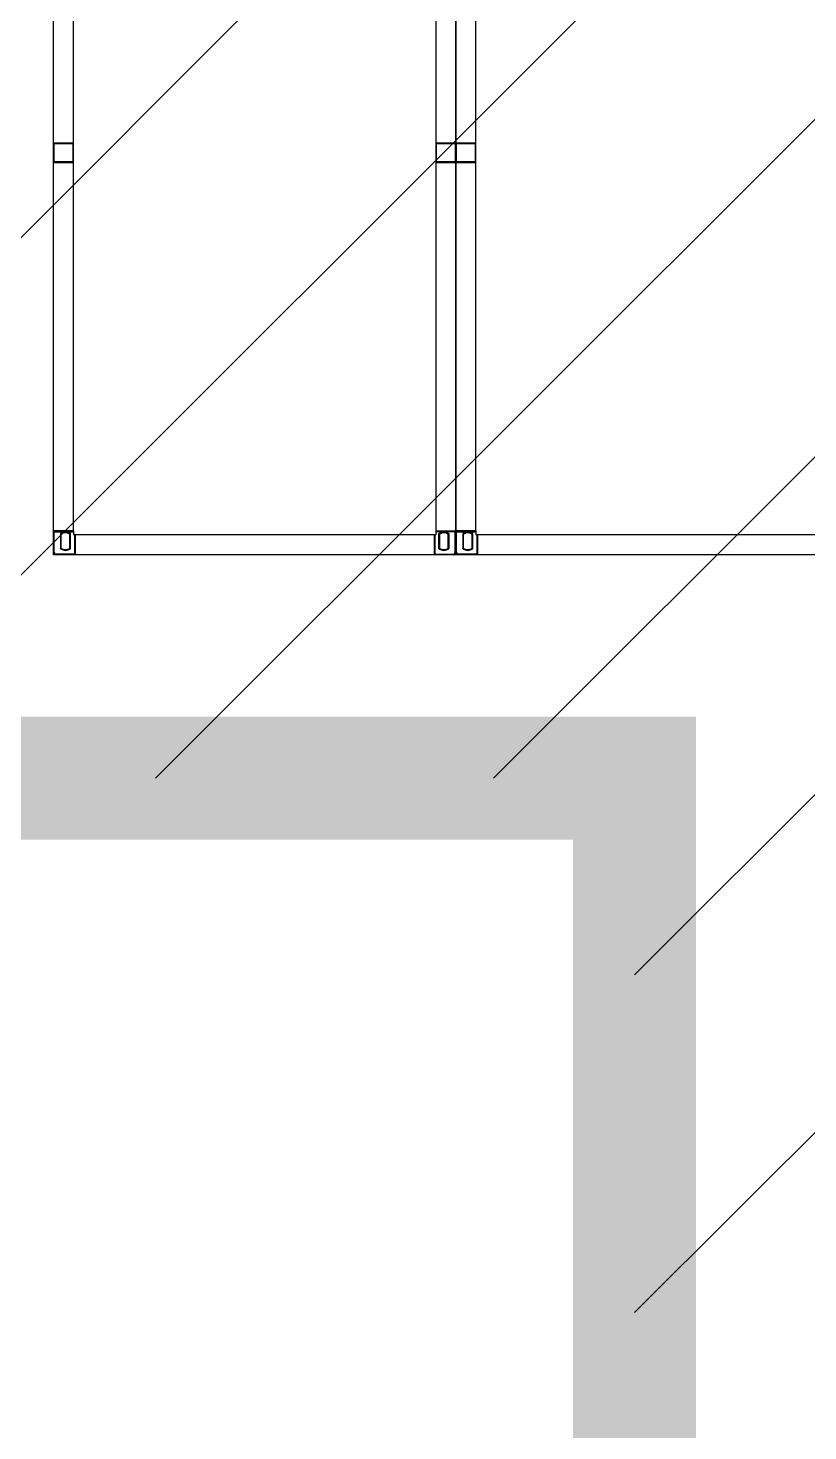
# Model space of a CAD drawing. Header units: millimetres. Extents: x 4133871 to 4440428, y -545651 to -495191.
# Drawn here: x 4434892 to 4435241, y -501835 to -501207 of the extents above; entities that cross this region are included whole.
import ezdxf

# ---------------------------------------------------------------- set-up
doc = ezdxf.new("R2010")
doc.units = ezdxf.units.MM
doc.header["$LTSCALE"] = 60
doc.layers.add('3', color=3, linetype='Continuous')

# ---------------------------------------------------------------- blocks, each defined once
blk = doc.blocks.new('KEY PLAN_NEW')
at = {"color": 253}
for p, q in [((-1340.86, -1728.38), (-1340.86, -1615.5)), ((-1286.86, -1615.5), (-1286.86, -1728.38)), ((-1280.86, -1728.38), (-1280.86, -1615.5)), ((-1343.86, -1670.44), (-1340.86, -1670.44)), ((-1343.86, -1670.44), (-1343.86, -1673.44)), ((-1343.74, -1673.32), (-1343.74, -1670.56)), ((-1343.74, -1673.32), (-1343.74, -1670.56)), ((-1343.74, -1670.56), (-1340.98, -1670.56)), ((-1340.98, -1670.56), (-1340.98, -1673.32)), ((-1340.86, -1673.44), (-1340.86, -1670.44)), ((-1286.86, -1670.44), (-1283.86, -1670.44)), ((-1286.86, -1670.44), (-1286.86, -1673.44)), ((-1286.74, -1673.32), (-1286.74, -1670.56)), ((-1286.74, -1673.32), (-1286.74, -1670.56)), ((-1286.74, -1670.56), (-1283.98, -1670.56)), ((-1283.98, -1670.56), (-1283.98, -1673.32)), ((-1283.86, -1670.44), (-1283.86, -1673.44)), ((-1283.86, -1670.44), (-1280.86, -1670.44)), ((-1283.74, -1673.32), (-1283.74, -1670.56)), ((-1283.74, -1670.56), (-1280.98, -1670.56)), ((-1280.98, -1670.56), (-1280.98, -1673.32)), ((-1280.98, -1670.56), (-1280.98, -1673.32)), ((-1280.86, -1673.44), (-1280.86, -1670.44)), ((-1340.86, -1673.44), (-1343.86, -1673.44)), ((-1340.98, -1673.32), (-1343.74, -1673.32)), ((-1283.86, -1673.44), (-1286.86, -1673.44)), ((-1283.98, -1673.32), (-1286.74, -1673.32)), ((-1280.86, -1673.44), (-1283.86, -1673.44)), ((-1280.98, -1673.32), (-1283.74, -1673.32)), ((-1340.86, -1728.38), (-1340.86, -1728.94)), ((-1340.62, -1728.94), (-1340.86, -1728.94)), ((-1287.1, -1728.94), (-1340.62, -1728.94)), ((-1287.1, -1728.94), (-1286.86, -1728.94)), ((-1286.86, -1728.38), (-1286.86, -1728.94)), ((-1280.86, -1728.38), (-1280.86, -1728.94)), ((-1280.62, -1728.94), (-1280.86, -1728.94)), ((-1227.1, -1728.94), (-1280.62, -1728.94))]:
    blk.add_line(p, q, dxfattribs=at)
at = {"color": 253, "linetype": 'Continuous'}
for p, q in [((-1340.86, -1728.38), (-1343.86, -1728.38)), ((-1343.74, -1728.5), (-1343.86, -1728.5)), ((-1343.74, -1728.38), (-1343.74, -1728.5)), ((-1343.74, -1728.5), (-1340.86, -1728.5)), ((-1343.74, -1731.53), (-1343.74, -1728.5)), ((-1342.84, -1728.78), (-1342.84, -1731.04)), ((-1342.72, -1730.98), (-1342.72, -1728.85)), ((-1341.45, -1728.85), (-1341.45, -1730.98)), ((-1341.33, -1731.04), (-1341.33, -1728.78)), ((-1340.74, -1728.94), (-1340.74, -1731.82)), ((-1340.62, -1728.94), (-1340.62, -1731.94)), ((-1287.1, -1728.94), (-1287.1, -1731.94)), ((-1286.98, -1728.94), (-1286.98, -1731.82)), ((-1286.86, -1728.38), (-1283.86, -1728.38)), ((-1283.98, -1728.5), (-1286.86, -1728.5)), ((-1286.4, -1731.04), (-1286.4, -1728.78)), ((-1286.28, -1728.85), (-1286.28, -1730.98)), ((-1285.01, -1730.98), (-1285.01, -1728.85)), ((-1284.89, -1728.78), (-1284.89, -1731.04)), ((-1283.98, -1728.38), (-1283.98, -1728.5)), ((-1283.98, -1728.5), (-1283.86, -1728.5)), ((-1283.98, -1731.53), (-1283.98, -1728.5)), ((-1280.86, -1728.38), (-1283.86, -1728.38)), ((-1283.74, -1728.5), (-1283.86, -1728.5)), ((-1283.74, -1728.38), (-1283.74, -1728.5)), ((-1283.74, -1728.5), (-1280.86, -1728.5)), ((-1283.74, -1731.53), (-1283.74, -1728.5)), ((-1282.84, -1728.78), (-1282.84, -1731.04)), ((-1282.72, -1730.98), (-1282.72, -1728.85)), ((-1281.45, -1728.85), (-1281.45, -1730.98)), ((-1281.33, -1731.04), (-1281.33, -1728.78)), ((-1280.74, -1728.94), (-1280.74, -1731.82)), ((-1280.62, -1728.94), (-1280.62, -1731.94)), ((-1343.74, -1731.53), (-1343.86, -1731.53)), ((-1343.74, -1731.82), (-1343.74, -1731.82)), ((-1343.74, -1731.82), (-1343.74, -1731.82)), ((-1343.45, -1731.82), (-1343.45, -1731.94)), ((-1340.74, -1731.82), (-1343.45, -1731.82)), ((-1340.74, -1731.94), (-1340.74, -1731.82)), ((-1340.62, -1731.82), (-1340.74, -1731.82)), ((-1287.1, -1731.82), (-1286.98, -1731.82)), ((-1286.98, -1731.94), (-1286.98, -1731.82)), ((-1286.98, -1731.82), (-1284.27, -1731.82)), ((-1284.27, -1731.82), (-1284.27, -1731.94)), ((-1283.98, -1731.53), (-1283.86, -1731.53)), ((-1283.98, -1731.82), (-1283.98, -1731.82)), ((-1283.98, -1731.82), (-1283.98, -1731.82)), ((-1283.74, -1731.53), (-1283.86, -1731.53)), ((-1283.74, -1731.82), (-1283.74, -1731.82)), ((-1283.74, -1731.82), (-1283.74, -1731.82)), ((-1283.45, -1731.82), (-1283.45, -1731.94)), ((-1280.74, -1731.82), (-1283.45, -1731.82)), ((-1280.74, -1731.94), (-1280.74, -1731.82)), ((-1280.62, -1731.82), (-1280.74, -1731.82))]:
    blk.add_line(p, q, dxfattribs=at)
at = {"color": 253}
for points in [[(-1283.86, -1731.94), (-1343.86, -1731.94), (-1343.86, -1611.94), (-1283.86, -1611.94)], [(-1283.86, -1611.94), (-1223.86, -1611.94), (-1223.86, -1731.94), (-1283.86, -1731.94)]]:
    blk.add_lwpolyline(points, close=True, dxfattribs=at)
at = {"color": 253, "linetype": 'Continuous'}
for centre, radius, start, end in [((-1343.74, -1728.5), 0.12, 90, 180), ((-1342.08, -1729.91), 1.36, 56.2792, 123.7208), ((-1342.08, -1729.91), 1.24, 59.1964, 120.8036), ((-1285.64, -1729.91), 1.36, 56.2792, 123.7208), ((-1285.64, -1729.91), 1.24, 59.1964, 120.8036), ((-1283.98, -1728.5), 0.12, 0, 90), ((-1283.74, -1728.5), 0.12, 90, 180), ((-1282.08, -1729.91), 1.36, 56.2792, 123.7208), ((-1282.08, -1729.91), 1.24, 59.1964, 120.8036), ((-1342.08, -1729.91), 1.36, 236.2792, 303.7208), ((-1342.08, -1729.91), 1.24, 239.1964, 300.8036), ((-1285.64, -1729.91), 1.36, 236.2792, 303.7208), ((-1285.64, -1729.91), 1.24, 239.1964, 300.8036), ((-1282.08, -1729.91), 1.36, 236.2792, 303.7208), ((-1282.08, -1729.91), 1.24, 239.1964, 300.8036), ((-1343.45, -1731.53), 0.41, 180, 270), ((-1343.45, -1731.53), 0.29, 180, 270), ((-1340.74, -1731.82), 0.12, 270, 0), ((-1286.98, -1731.82), 0.12, 180, 270), ((-1284.27, -1731.53), 0.41, 270, 0), ((-1284.27, -1731.53), 0.29, 270, 0), ((-1283.45, -1731.53), 0.41, 180, 270), ((-1283.45, -1731.53), 0.29, 180, 270), ((-1280.74, -1731.82), 0.12, 270, 0)]:
    blk.add_arc(centre, radius, start, end, dxfattribs=at)
for points, knots in [([(-1342.84, -1728.78), (-1342.84, -1728.78, 46), (-1342.84, -1728.78, 46), (-1342.83, -1728.78, 46), (-1342.83, -1728.78, 46), (-1342.83, -1728.78, 46), (-1342.83, -1728.79, 46), (-1342.83, -1728.79, 46), (-1342.82, -1728.79, 46), (-1342.82, -1728.79, 46), (-1342.81, -1728.8, 46), (-1342.81, -1728.8, 46), (-1342.8, -1728.8, 46), (-1342.8, -1728.8, 46), (-1342.8, -1728.8, 46), (-1342.8, -1728.8, 46), (-1342.79, -1728.81, 46), (-1342.79, -1728.81, 46), (-1342.79, -1728.81, 46), (-1342.79, -1728.81, 46), (-1342.78, -1728.81, 46), (-1342.78, -1728.82, 46), (-1342.77, -1728.82, 46), (-1342.77, -1728.82, 46), (-1342.76, -1728.82, 46), (-1342.76, -1728.82, 46), (-1342.76, -1728.82, 46), (-1342.76, -1728.82, 46), (-1342.76, -1728.83, 46), (-1342.76, -1728.83, 46), (-1342.75, -1728.83, 46), (-1342.75, -1728.83, 46), (-1342.74, -1728.83, 46), (-1342.74, -1728.83, 46), (-1342.74, -1728.84, 46), (-1342.74, -1728.84, 46), (-1342.74, -1728.84, 46), (-1342.74, -1728.84, 46), (-1342.73, -1728.84, 46), (-1342.73, -1728.84, 46), (-1342.73, -1728.84, 46), (-1342.73, -1728.84, 46), (-1342.73, -1728.84, 46), (-1342.72, -1728.84, 46), (-1342.72, -1728.85, 46), (-1342.72, -1728.85, 46), (-1342.72, -1728.85, 46), (-1342.72, -1728.85, 46), (-1342.72, -1728.85, 46), (-1342.72, -1728.85, 46), (-1342.72, -1728.85, 46), (-1342.72, -1728.85, 46), (-1342.72, -1728.85, 46), (-1342.72, -1728.85, 46)], [0, 0, 0, 0, 0.00782, 0.00782, 0.015639, 0.031279, 0.031279, 0.062557, 0.062557, 0.125114, 0.125114, 0.187671, 0.187671, 0.21895, 0.21895, 0.234589, 0.234589, 0.250228, 0.250228, 0.312785, 0.312785, 0.375342, 0.375342, 0.437899, 0.437899, 0.453538, 0.453538, 0.469178, 0.469178, 0.500456, 0.500456, 0.563013, 0.563013, 0.62557, 0.62557, 0.641209, 0.641209, 0.656849, 0.656849, 0.688127, 0.688127, 0.750684, 0.750684, 0.813241, 0.813241, 0.828881, 0.828881, 0.84452, 0.84452, 0.875798, 0.875798, 0.938355, 1, 1, 1, 1]), ([(-1341.45, -1728.85), (-1341.45, -1728.85, 46), (-1341.45, -1728.85, 46), (-1341.45, -1728.85, 46), (-1341.44, -1728.85, 46), (-1341.44, -1728.85, 46), (-1341.44, -1728.85, 46), (-1341.44, -1728.85, 46), (-1341.44, -1728.85, 46), (-1341.44, -1728.85, 46), (-1341.44, -1728.84, 46), (-1341.44, -1728.84, 46), (-1341.43, -1728.84, 46), (-1341.43, -1728.84, 46), (-1341.43, -1728.84, 46), (-1341.43, -1728.84, 46), (-1341.43, -1728.84, 46), (-1341.43, -1728.84, 46), (-1341.43, -1728.84, 46), (-1341.43, -1728.84, 46), (-1341.42, -1728.83, 46), (-1341.42, -1728.83, 46), (-1341.41, -1728.83, 46), (-1341.41, -1728.83, 46), (-1341.41, -1728.83, 46), (-1341.41, -1728.83, 46), (-1341.4, -1728.82, 46), (-1341.4, -1728.82, 46), (-1341.4, -1728.82, 46), (-1341.4, -1728.82, 46), (-1341.4, -1728.82, 46), (-1341.39, -1728.82, 46), (-1341.39, -1728.82, 46), (-1341.38, -1728.81, 46), (-1341.38, -1728.81, 46), (-1341.37, -1728.81, 46), (-1341.37, -1728.81, 46), (-1341.37, -1728.81, 46), (-1341.37, -1728.8, 46), (-1341.37, -1728.8, 46), (-1341.36, -1728.8, 46), (-1341.36, -1728.8, 46), (-1341.36, -1728.8, 46), (-1341.35, -1728.8, 46), (-1341.35, -1728.79, 46), (-1341.34, -1728.79, 46), (-1341.34, -1728.79, 46), (-1341.33, -1728.79, 46), (-1341.33, -1728.78, 46), (-1341.33, -1728.78, 46), (-1341.33, -1728.78, 46), (-1341.33, -1728.78, 46), (-1341.33, -1728.78, 46), (-1341.33, -1728.78, 46)], [0, 0, 0, 0, 0.06206, 0.12459, 0.12459, 0.155854, 0.155854, 0.171487, 0.171487, 0.187119, 0.187119, 0.249648, 0.249648, 0.312178, 0.312178, 0.343442, 0.343442, 0.359075, 0.359075, 0.374707, 0.374707, 0.437236, 0.437236, 0.499766, 0.499766, 0.53103, 0.53103, 0.546663, 0.546663, 0.562295, 0.562295, 0.624824, 0.624824, 0.687353, 0.687353, 0.749883, 0.749883, 0.765515, 0.765515, 0.781147, 0.781147, 0.812412, 0.812412, 0.874941, 0.874941, 0.937471, 0.937471, 0.968735, 0.968735, 0.984368, 0.992184, 0.992184, 1, 1, 1, 1]), ([(-1286.28, -1728.85), (-1286.28, -1728.85, 46), (-1286.28, -1728.85, 46), (-1286.28, -1728.85, 46), (-1286.28, -1728.85, 46), (-1286.28, -1728.85, 46), (-1286.28, -1728.85, 46), (-1286.28, -1728.85, 46), (-1286.28, -1728.85, 46), (-1286.28, -1728.85, 46), (-1286.28, -1728.84, 46), (-1286.29, -1728.84, 46), (-1286.29, -1728.84, 46), (-1286.29, -1728.84, 46), (-1286.29, -1728.84, 46), (-1286.29, -1728.84, 46), (-1286.3, -1728.84, 46), (-1286.3, -1728.84, 46), (-1286.3, -1728.84, 46), (-1286.3, -1728.84, 46), (-1286.3, -1728.83, 46), (-1286.3, -1728.83, 46), (-1286.31, -1728.83, 46), (-1286.31, -1728.83, 46), (-1286.32, -1728.83, 46), (-1286.32, -1728.83, 46), (-1286.32, -1728.82, 46), (-1286.32, -1728.82, 46), (-1286.32, -1728.82, 46), (-1286.32, -1728.82, 46), (-1286.33, -1728.82, 46), (-1286.33, -1728.82, 46), (-1286.34, -1728.82, 46), (-1286.34, -1728.81, 46), (-1286.35, -1728.81, 46), (-1286.35, -1728.81, 46), (-1286.35, -1728.81, 46), (-1286.35, -1728.81, 46), (-1286.36, -1728.8, 46), (-1286.36, -1728.8, 46), (-1286.36, -1728.8, 46), (-1286.36, -1728.8, 46), (-1286.37, -1728.8, 46), (-1286.37, -1728.8, 46), (-1286.38, -1728.79, 46), (-1286.38, -1728.79, 46), (-1286.39, -1728.79, 46), (-1286.39, -1728.79, 46), (-1286.39, -1728.78, 46), (-1286.39, -1728.78, 46), (-1286.39, -1728.78, 46), (-1286.4, -1728.78, 46), (-1286.4, -1728.78, 46), (-1286.4, -1728.78, 46)], [0, 0, 0, 0, 0.06206, 0.12459, 0.12459, 0.155854, 0.155854, 0.171487, 0.171487, 0.187119, 0.187119, 0.249648, 0.249648, 0.312178, 0.312178, 0.343442, 0.343442, 0.359075, 0.359075, 0.374707, 0.374707, 0.437236, 0.437236, 0.499766, 0.499766, 0.53103, 0.53103, 0.546663, 0.546663, 0.562295, 0.562295, 0.624824, 0.624824, 0.687353, 0.687353, 0.749883, 0.749883, 0.765515, 0.765515, 0.781147, 0.781147, 0.812412, 0.812412, 0.874941, 0.874941, 0.937471, 0.937471, 0.968735, 0.968735, 0.984368, 0.992184, 0.992184, 1, 1, 1, 1]), ([(-1284.89, -1728.78), (-1284.89, -1728.78, 46), (-1284.89, -1728.78, 46), (-1284.89, -1728.78, 46), (-1284.89, -1728.78, 46), (-1284.89, -1728.78, 46), (-1284.89, -1728.79, 46), (-1284.9, -1728.79, 46), (-1284.9, -1728.79, 46), (-1284.91, -1728.79, 46), (-1284.91, -1728.8, 46), (-1284.92, -1728.8, 46), (-1284.92, -1728.8, 46), (-1284.92, -1728.8, 46), (-1284.93, -1728.8, 46), (-1284.93, -1728.8, 46), (-1284.93, -1728.81, 46), (-1284.93, -1728.81, 46), (-1284.93, -1728.81, 46), (-1284.94, -1728.81, 46), (-1284.94, -1728.81, 46), (-1284.95, -1728.82, 46), (-1284.95, -1728.82, 46), (-1284.96, -1728.82, 46), (-1284.96, -1728.82, 46), (-1284.96, -1728.82, 46), (-1284.96, -1728.82, 46), (-1284.96, -1728.82, 46), (-1284.97, -1728.83, 46), (-1284.97, -1728.83, 46), (-1284.97, -1728.83, 46), (-1284.97, -1728.83, 46), (-1284.98, -1728.83, 46), (-1284.98, -1728.83, 46), (-1284.99, -1728.84, 46), (-1284.99, -1728.84, 46), (-1284.99, -1728.84, 46), (-1284.99, -1728.84, 46), (-1284.99, -1728.84, 46), (-1284.99, -1728.84, 46), (-1284.99, -1728.84, 46), (-1284.99, -1728.84, 46), (-1285, -1728.84, 46), (-1285, -1728.84, 46), (-1285, -1728.85, 46), (-1285, -1728.85, 46), (-1285, -1728.85, 46), (-1285, -1728.85, 46), (-1285, -1728.85, 46), (-1285, -1728.85, 46), (-1285.01, -1728.85, 46), (-1285.01, -1728.85, 46), (-1285.01, -1728.85, 46), (-1285.01, -1728.85, 46)], [0, 0, 0, 0, 0.00782, 0.00782, 0.015639, 0.031279, 0.031279, 0.062557, 0.062557, 0.125114, 0.125114, 0.187671, 0.187671, 0.21895, 0.21895, 0.234589, 0.234589, 0.250228, 0.250228, 0.312785, 0.312785, 0.375342, 0.375342, 0.437899, 0.437899, 0.453538, 0.453538, 0.469178, 0.469178, 0.500456, 0.500456, 0.563013, 0.563013, 0.62557, 0.62557, 0.641209, 0.641209, 0.656849, 0.656849, 0.688127, 0.688127, 0.750684, 0.750684, 0.813241, 0.813241, 0.828881, 0.828881, 0.84452, 0.84452, 0.875798, 0.875798, 0.938355, 1, 1, 1, 1]), ([(-1282.84, -1728.78), (-1282.84, -1728.78, 46), (-1282.84, -1728.78, 46), (-1282.83, -1728.78, 46), (-1282.83, -1728.78, 46), (-1282.83, -1728.78, 46), (-1282.83, -1728.79, 46), (-1282.83, -1728.79, 46), (-1282.82, -1728.79, 46), (-1282.82, -1728.79, 46), (-1282.81, -1728.8, 46), (-1282.81, -1728.8, 46), (-1282.8, -1728.8, 46), (-1282.8, -1728.8, 46), (-1282.8, -1728.8, 46), (-1282.8, -1728.8, 46), (-1282.79, -1728.81, 46), (-1282.79, -1728.81, 46), (-1282.79, -1728.81, 46), (-1282.79, -1728.81, 46), (-1282.78, -1728.81, 46), (-1282.78, -1728.82, 46), (-1282.77, -1728.82, 46), (-1282.77, -1728.82, 46), (-1282.76, -1728.82, 46), (-1282.76, -1728.82, 46), (-1282.76, -1728.82, 46), (-1282.76, -1728.82, 46), (-1282.76, -1728.83, 46), (-1282.76, -1728.83, 46), (-1282.75, -1728.83, 46), (-1282.75, -1728.83, 46), (-1282.74, -1728.83, 46), (-1282.74, -1728.83, 46), (-1282.74, -1728.84, 46), (-1282.74, -1728.84, 46), (-1282.74, -1728.84, 46), (-1282.74, -1728.84, 46), (-1282.73, -1728.84, 46), (-1282.73, -1728.84, 46), (-1282.73, -1728.84, 46), (-1282.73, -1728.84, 46), (-1282.73, -1728.84, 46), (-1282.72, -1728.84, 46), (-1282.72, -1728.85, 46), (-1282.72, -1728.85, 46), (-1282.72, -1728.85, 46), (-1282.72, -1728.85, 46), (-1282.72, -1728.85, 46), (-1282.72, -1728.85, 46), (-1282.72, -1728.85, 46), (-1282.72, -1728.85, 46), (-1282.72, -1728.85, 46), (-1282.72, -1728.85, 46)], [0, 0, 0, 0, 0.00782, 0.00782, 0.015639, 0.031279, 0.031279, 0.062557, 0.062557, 0.125114, 0.125114, 0.187671, 0.187671, 0.21895, 0.21895, 0.234589, 0.234589, 0.250228, 0.250228, 0.312785, 0.312785, 0.375342, 0.375342, 0.437899, 0.437899, 0.453538, 0.453538, 0.469178, 0.469178, 0.500456, 0.500456, 0.563013, 0.563013, 0.62557, 0.62557, 0.641209, 0.641209, 0.656849, 0.656849, 0.688127, 0.688127, 0.750684, 0.750684, 0.813241, 0.813241, 0.828881, 0.828881, 0.84452, 0.84452, 0.875798, 0.875798, 0.938355, 1, 1, 1, 1]), ([(-1281.45, -1728.85), (-1281.45, -1728.85, 46), (-1281.45, -1728.85, 46), (-1281.45, -1728.85, 46), (-1281.44, -1728.85, 46), (-1281.44, -1728.85, 46), (-1281.44, -1728.85, 46), (-1281.44, -1728.85, 46), (-1281.44, -1728.85, 46), (-1281.44, -1728.85, 46), (-1281.44, -1728.84, 46), (-1281.44, -1728.84, 46), (-1281.43, -1728.84, 46), (-1281.43, -1728.84, 46), (-1281.43, -1728.84, 46), (-1281.43, -1728.84, 46), (-1281.43, -1728.84, 46), (-1281.43, -1728.84, 46), (-1281.43, -1728.84, 46), (-1281.43, -1728.84, 46), (-1281.42, -1728.83, 46), (-1281.42, -1728.83, 46), (-1281.41, -1728.83, 46), (-1281.41, -1728.83, 46), (-1281.41, -1728.83, 46), (-1281.41, -1728.83, 46), (-1281.4, -1728.82, 46), (-1281.4, -1728.82, 46), (-1281.4, -1728.82, 46), (-1281.4, -1728.82, 46), (-1281.4, -1728.82, 46), (-1281.39, -1728.82, 46), (-1281.39, -1728.82, 46), (-1281.38, -1728.81, 46), (-1281.38, -1728.81, 46), (-1281.37, -1728.81, 46), (-1281.37, -1728.81, 46), (-1281.37, -1728.81, 46), (-1281.37, -1728.8, 46), (-1281.37, -1728.8, 46), (-1281.36, -1728.8, 46), (-1281.36, -1728.8, 46), (-1281.36, -1728.8, 46), (-1281.35, -1728.8, 46), (-1281.35, -1728.79, 46), (-1281.34, -1728.79, 46), (-1281.34, -1728.79, 46), (-1281.33, -1728.79, 46), (-1281.33, -1728.78, 46), (-1281.33, -1728.78, 46), (-1281.33, -1728.78, 46), (-1281.33, -1728.78, 46), (-1281.33, -1728.78, 46), (-1281.33, -1728.78, 46)], [0, 0, 0, 0, 0.06206, 0.12459, 0.12459, 0.155854, 0.155854, 0.171487, 0.171487, 0.187119, 0.187119, 0.249648, 0.249648, 0.312178, 0.312178, 0.343442, 0.343442, 0.359075, 0.359075, 0.374707, 0.374707, 0.437236, 0.437236, 0.499766, 0.499766, 0.53103, 0.53103, 0.546663, 0.546663, 0.562295, 0.562295, 0.624824, 0.624824, 0.687353, 0.687353, 0.749883, 0.749883, 0.765515, 0.765515, 0.781147, 0.781147, 0.812412, 0.812412, 0.874941, 0.874941, 0.937471, 0.937471, 0.968735, 0.968735, 0.984368, 0.992184, 0.992184, 1, 1, 1, 1]), ([(-1342.84, -1731.04), (-1342.84, -1731.04, 46), (-1342.84, -1731.04, 46), (-1342.83, -1731.04, 46), (-1342.83, -1731.04, 46), (-1342.83, -1731.04, 46), (-1342.83, -1731.04, 46), (-1342.83, -1731.04, 46), (-1342.82, -1731.04, 46), (-1342.82, -1731.03, 46), (-1342.81, -1731.03, 46), (-1342.81, -1731.03, 46), (-1342.8, -1731.03, 46), (-1342.8, -1731.03, 46), (-1342.8, -1731.02, 46), (-1342.8, -1731.02, 46), (-1342.79, -1731.02, 46), (-1342.79, -1731.02, 46), (-1342.79, -1731.02, 46), (-1342.79, -1731.02, 46), (-1342.78, -1731.01, 46), (-1342.78, -1731.01, 46), (-1342.77, -1731.01, 46), (-1342.77, -1731.01, 46), (-1342.76, -1731, 46), (-1342.76, -1731, 46), (-1342.76, -1731, 46), (-1342.76, -1731, 46), (-1342.76, -1731, 46), (-1342.76, -1731, 46), (-1342.75, -1731, 46), (-1342.75, -1731, 46), (-1342.74, -1730.99, 46), (-1342.74, -1730.99, 46), (-1342.74, -1730.99, 46), (-1342.74, -1730.99, 46), (-1342.74, -1730.99, 46), (-1342.74, -1730.99, 46), (-1342.73, -1730.99, 46), (-1342.73, -1730.99, 46), (-1342.73, -1730.99, 46), (-1342.73, -1730.99, 46), (-1342.73, -1730.98, 46), (-1342.72, -1730.98, 46), (-1342.72, -1730.98, 46), (-1342.72, -1730.98, 46), (-1342.72, -1730.98, 46), (-1342.72, -1730.98, 46), (-1342.72, -1730.98, 46), (-1342.72, -1730.98, 46), (-1342.72, -1730.98, 46), (-1342.72, -1730.98, 46), (-1342.72, -1730.98, 46), (-1342.72, -1730.98, 46)], [0, 0, 0, 0, 0.00782, 0.00782, 0.015639, 0.031279, 0.031279, 0.062557, 0.062557, 0.125114, 0.125114, 0.187671, 0.187671, 0.21895, 0.21895, 0.234589, 0.234589, 0.250228, 0.250228, 0.312785, 0.312785, 0.375342, 0.375342, 0.437899, 0.437899, 0.453538, 0.453538, 0.469178, 0.469178, 0.500456, 0.500456, 0.563013, 0.563013, 0.62557, 0.62557, 0.641209, 0.641209, 0.656849, 0.656849, 0.688127, 0.688127, 0.750684, 0.750684, 0.813241, 0.813241, 0.828881, 0.828881, 0.84452, 0.84452, 0.875798, 0.875798, 0.938355, 1, 1, 1, 1]), ([(-1341.45, -1730.98), (-1341.45, -1730.98, 46), (-1341.45, -1730.98, 46), (-1341.45, -1730.98, 46), (-1341.44, -1730.98, 46), (-1341.44, -1730.98, 46), (-1341.44, -1730.98, 46), (-1341.44, -1730.98, 46), (-1341.44, -1730.98, 46), (-1341.44, -1730.98, 46), (-1341.44, -1730.98, 46), (-1341.44, -1730.98, 46), (-1341.43, -1730.99, 46), (-1341.43, -1730.99, 46), (-1341.43, -1730.99, 46), (-1341.43, -1730.99, 46), (-1341.43, -1730.99, 46), (-1341.43, -1730.99, 46), (-1341.43, -1730.99, 46), (-1341.43, -1730.99, 46), (-1341.42, -1730.99, 46), (-1341.42, -1730.99, 46), (-1341.41, -1731, 46), (-1341.41, -1731, 46), (-1341.41, -1731, 46), (-1341.41, -1731, 46), (-1341.4, -1731, 46), (-1341.4, -1731, 46), (-1341.4, -1731, 46), (-1341.4, -1731, 46), (-1341.4, -1731.01, 46), (-1341.39, -1731.01, 46), (-1341.39, -1731.01, 46), (-1341.38, -1731.01, 46), (-1341.38, -1731.02, 46), (-1341.37, -1731.02, 46), (-1341.37, -1731.02, 46), (-1341.37, -1731.02, 46), (-1341.37, -1731.02, 46), (-1341.37, -1731.02, 46), (-1341.36, -1731.03, 46), (-1341.36, -1731.03, 46), (-1341.36, -1731.03, 46), (-1341.35, -1731.03, 46), (-1341.35, -1731.03, 46), (-1341.34, -1731.04, 46), (-1341.34, -1731.04, 46), (-1341.33, -1731.04, 46), (-1341.33, -1731.04, 46), (-1341.33, -1731.04, 46), (-1341.33, -1731.04, 46), (-1341.33, -1731.04, 46), (-1341.33, -1731.04, 46), (-1341.33, -1731.04, 46)], [0, 0, 0, 0, 0.06206, 0.12459, 0.12459, 0.155854, 0.155854, 0.171487, 0.171487, 0.187119, 0.187119, 0.249648, 0.249648, 0.312178, 0.312178, 0.343442, 0.343442, 0.359075, 0.359075, 0.374707, 0.374707, 0.437236, 0.437236, 0.499766, 0.499766, 0.53103, 0.53103, 0.546663, 0.546663, 0.562295, 0.562295, 0.624824, 0.624824, 0.687353, 0.687353, 0.749883, 0.749883, 0.765515, 0.765515, 0.781147, 0.781147, 0.812412, 0.812412, 0.874941, 0.874941, 0.937471, 0.937471, 0.968735, 0.968735, 0.984368, 0.992184, 0.992184, 1, 1, 1, 1]), ([(-1286.28, -1730.98), (-1286.28, -1730.98, 46), (-1286.28, -1730.98, 46), (-1286.28, -1730.98, 46), (-1286.28, -1730.98, 46), (-1286.28, -1730.98, 46), (-1286.28, -1730.98, 46), (-1286.28, -1730.98, 46), (-1286.28, -1730.98, 46), (-1286.28, -1730.98, 46), (-1286.28, -1730.98, 46), (-1286.29, -1730.98, 46), (-1286.29, -1730.99, 46), (-1286.29, -1730.99, 46), (-1286.29, -1730.99, 46), (-1286.29, -1730.99, 46), (-1286.3, -1730.99, 46), (-1286.3, -1730.99, 46), (-1286.3, -1730.99, 46), (-1286.3, -1730.99, 46), (-1286.3, -1730.99, 46), (-1286.3, -1730.99, 46), (-1286.31, -1731, 46), (-1286.31, -1731, 46), (-1286.32, -1731, 46), (-1286.32, -1731, 46), (-1286.32, -1731, 46), (-1286.32, -1731, 46), (-1286.32, -1731, 46), (-1286.32, -1731, 46), (-1286.33, -1731.01, 46), (-1286.33, -1731.01, 46), (-1286.34, -1731.01, 46), (-1286.34, -1731.01, 46), (-1286.35, -1731.02, 46), (-1286.35, -1731.02, 46), (-1286.35, -1731.02, 46), (-1286.35, -1731.02, 46), (-1286.36, -1731.02, 46), (-1286.36, -1731.02, 46), (-1286.36, -1731.03, 46), (-1286.36, -1731.03, 46), (-1286.37, -1731.03, 46), (-1286.37, -1731.03, 46), (-1286.38, -1731.03, 46), (-1286.38, -1731.04, 46), (-1286.39, -1731.04, 46), (-1286.39, -1731.04, 46), (-1286.39, -1731.04, 46), (-1286.39, -1731.04, 46), (-1286.39, -1731.04, 46), (-1286.4, -1731.04, 46), (-1286.4, -1731.04, 46), (-1286.4, -1731.04, 46)], [0, 0, 0, 0, 0.06206, 0.12459, 0.12459, 0.155854, 0.155854, 0.171487, 0.171487, 0.187119, 0.187119, 0.249648, 0.249648, 0.312178, 0.312178, 0.343442, 0.343442, 0.359075, 0.359075, 0.374707, 0.374707, 0.437236, 0.437236, 0.499766, 0.499766, 0.53103, 0.53103, 0.546663, 0.546663, 0.562295, 0.562295, 0.624824, 0.624824, 0.687353, 0.687353, 0.749883, 0.749883, 0.765515, 0.765515, 0.781147, 0.781147, 0.812412, 0.812412, 0.874941, 0.874941, 0.937471, 0.937471, 0.968735, 0.968735, 0.984368, 0.992184, 0.992184, 1, 1, 1, 1]), ([(-1284.89, -1731.04), (-1284.89, -1731.04, 46), (-1284.89, -1731.04, 46), (-1284.89, -1731.04, 46), (-1284.89, -1731.04, 46), (-1284.89, -1731.04, 46), (-1284.89, -1731.04, 46), (-1284.9, -1731.04, 46), (-1284.9, -1731.04, 46), (-1284.91, -1731.03, 46), (-1284.91, -1731.03, 46), (-1284.92, -1731.03, 46), (-1284.92, -1731.03, 46), (-1284.92, -1731.03, 46), (-1284.93, -1731.02, 46), (-1284.93, -1731.02, 46), (-1284.93, -1731.02, 46), (-1284.93, -1731.02, 46), (-1284.93, -1731.02, 46), (-1284.94, -1731.02, 46), (-1284.94, -1731.01, 46), (-1284.95, -1731.01, 46), (-1284.95, -1731.01, 46), (-1284.96, -1731.01, 46), (-1284.96, -1731, 46), (-1284.96, -1731, 46), (-1284.96, -1731, 46), (-1284.96, -1731, 46), (-1284.97, -1731, 46), (-1284.97, -1731, 46), (-1284.97, -1731, 46), (-1284.97, -1731, 46), (-1284.98, -1730.99, 46), (-1284.98, -1730.99, 46), (-1284.99, -1730.99, 46), (-1284.99, -1730.99, 46), (-1284.99, -1730.99, 46), (-1284.99, -1730.99, 46), (-1284.99, -1730.99, 46), (-1284.99, -1730.99, 46), (-1284.99, -1730.99, 46), (-1284.99, -1730.99, 46), (-1285, -1730.98, 46), (-1285, -1730.98, 46), (-1285, -1730.98, 46), (-1285, -1730.98, 46), (-1285, -1730.98, 46), (-1285, -1730.98, 46), (-1285, -1730.98, 46), (-1285, -1730.98, 46), (-1285.01, -1730.98, 46), (-1285.01, -1730.98, 46), (-1285.01, -1730.98, 46), (-1285.01, -1730.98, 46)], [0, 0, 0, 0, 0.00782, 0.00782, 0.015639, 0.031279, 0.031279, 0.062557, 0.062557, 0.125114, 0.125114, 0.187671, 0.187671, 0.21895, 0.21895, 0.234589, 0.234589, 0.250228, 0.250228, 0.312785, 0.312785, 0.375342, 0.375342, 0.437899, 0.437899, 0.453538, 0.453538, 0.469178, 0.469178, 0.500456, 0.500456, 0.563013, 0.563013, 0.62557, 0.62557, 0.641209, 0.641209, 0.656849, 0.656849, 0.688127, 0.688127, 0.750684, 0.750684, 0.813241, 0.813241, 0.828881, 0.828881, 0.84452, 0.84452, 0.875798, 0.875798, 0.938355, 1, 1, 1, 1]), ([(-1282.84, -1731.04), (-1282.84, -1731.04, 46), (-1282.84, -1731.04, 46), (-1282.83, -1731.04, 46), (-1282.83, -1731.04, 46), (-1282.83, -1731.04, 46), (-1282.83, -1731.04, 46), (-1282.83, -1731.04, 46), (-1282.82, -1731.04, 46), (-1282.82, -1731.03, 46), (-1282.81, -1731.03, 46), (-1282.81, -1731.03, 46), (-1282.8, -1731.03, 46), (-1282.8, -1731.03, 46), (-1282.8, -1731.02, 46), (-1282.8, -1731.02, 46), (-1282.79, -1731.02, 46), (-1282.79, -1731.02, 46), (-1282.79, -1731.02, 46), (-1282.79, -1731.02, 46), (-1282.78, -1731.01, 46), (-1282.78, -1731.01, 46), (-1282.77, -1731.01, 46), (-1282.77, -1731.01, 46), (-1282.76, -1731, 46), (-1282.76, -1731, 46), (-1282.76, -1731, 46), (-1282.76, -1731, 46), (-1282.76, -1731, 46), (-1282.76, -1731, 46), (-1282.75, -1731, 46), (-1282.75, -1731, 46), (-1282.74, -1730.99, 46), (-1282.74, -1730.99, 46), (-1282.74, -1730.99, 46), (-1282.74, -1730.99, 46), (-1282.74, -1730.99, 46), (-1282.74, -1730.99, 46), (-1282.73, -1730.99, 46), (-1282.73, -1730.99, 46), (-1282.73, -1730.99, 46), (-1282.73, -1730.99, 46), (-1282.73, -1730.98, 46), (-1282.72, -1730.98, 46), (-1282.72, -1730.98, 46), (-1282.72, -1730.98, 46), (-1282.72, -1730.98, 46), (-1282.72, -1730.98, 46), (-1282.72, -1730.98, 46), (-1282.72, -1730.98, 46), (-1282.72, -1730.98, 46), (-1282.72, -1730.98, 46), (-1282.72, -1730.98, 46), (-1282.72, -1730.98, 46)], [0, 0, 0, 0, 0.00782, 0.00782, 0.015639, 0.031279, 0.031279, 0.062557, 0.062557, 0.125114, 0.125114, 0.187671, 0.187671, 0.21895, 0.21895, 0.234589, 0.234589, 0.250228, 0.250228, 0.312785, 0.312785, 0.375342, 0.375342, 0.437899, 0.437899, 0.453538, 0.453538, 0.469178, 0.469178, 0.500456, 0.500456, 0.563013, 0.563013, 0.62557, 0.62557, 0.641209, 0.641209, 0.656849, 0.656849, 0.688127, 0.688127, 0.750684, 0.750684, 0.813241, 0.813241, 0.828881, 0.828881, 0.84452, 0.84452, 0.875798, 0.875798, 0.938355, 1, 1, 1, 1]), ([(-1281.45, -1730.98), (-1281.45, -1730.98, 46), (-1281.45, -1730.98, 46), (-1281.45, -1730.98, 46), (-1281.44, -1730.98, 46), (-1281.44, -1730.98, 46), (-1281.44, -1730.98, 46), (-1281.44, -1730.98, 46), (-1281.44, -1730.98, 46), (-1281.44, -1730.98, 46), (-1281.44, -1730.98, 46), (-1281.44, -1730.98, 46), (-1281.43, -1730.99, 46), (-1281.43, -1730.99, 46), (-1281.43, -1730.99, 46), (-1281.43, -1730.99, 46), (-1281.43, -1730.99, 46), (-1281.43, -1730.99, 46), (-1281.43, -1730.99, 46), (-1281.43, -1730.99, 46), (-1281.42, -1730.99, 46), (-1281.42, -1730.99, 46), (-1281.41, -1731, 46), (-1281.41, -1731, 46), (-1281.41, -1731, 46), (-1281.41, -1731, 46), (-1281.4, -1731, 46), (-1281.4, -1731, 46), (-1281.4, -1731, 46), (-1281.4, -1731, 46), (-1281.4, -1731.01, 46), (-1281.39, -1731.01, 46), (-1281.39, -1731.01, 46), (-1281.38, -1731.01, 46), (-1281.38, -1731.02, 46), (-1281.37, -1731.02, 46), (-1281.37, -1731.02, 46), (-1281.37, -1731.02, 46), (-1281.37, -1731.02, 46), (-1281.37, -1731.02, 46), (-1281.36, -1731.03, 46), (-1281.36, -1731.03, 46), (-1281.36, -1731.03, 46), (-1281.35, -1731.03, 46), (-1281.35, -1731.03, 46), (-1281.34, -1731.04, 46), (-1281.34, -1731.04, 46), (-1281.33, -1731.04, 46), (-1281.33, -1731.04, 46), (-1281.33, -1731.04, 46), (-1281.33, -1731.04, 46), (-1281.33, -1731.04, 46), (-1281.33, -1731.04, 46), (-1281.33, -1731.04, 46)], [0, 0, 0, 0, 0.06206, 0.12459, 0.12459, 0.155854, 0.155854, 0.171487, 0.171487, 0.187119, 0.187119, 0.249648, 0.249648, 0.312178, 0.312178, 0.343442, 0.343442, 0.359075, 0.359075, 0.374707, 0.374707, 0.437236, 0.437236, 0.499766, 0.499766, 0.53103, 0.53103, 0.546663, 0.546663, 0.562295, 0.562295, 0.624824, 0.624824, 0.687353, 0.687353, 0.749883, 0.749883, 0.765515, 0.765515, 0.781147, 0.781147, 0.812412, 0.812412, 0.874941, 0.874941, 0.937471, 0.937471, 0.968735, 0.968735, 0.984368, 0.992184, 0.992184, 1, 1, 1, 1])]:
    blk.add_open_spline(points, degree=3, knots=knots, dxfattribs=at)

msp = doc.modelspace()

# ---------------------------------------------------------------- hatches: boundary and pattern name
at = {"layer": '3'}
h = msp.add_hatch(dxfattribs=at)
h.set_pattern_fill('ANSI31', color=256, scale=855.36)
h.set_pattern_definition([(45, (222650.51, -107751.94), (-75.603857, 75.603857), [])])
h.paths.add_polyline_path([(4434263.16, -500083.05), (4434443.16, -500083.05), (4434443.16, -499723.05), (4434983.16, -499723.05), (4434983.16, -499543.05), (4436083.16, -499543.05), (4436083.16, -499665.45), (4436923.52, -499665.45), (4436923.52, -500263.05), (4436983.16, -500263.05), (4436983.16, -501723.05), (4435732.16, -501723.05), (4435732.16, -501727.55), (4435723.16, -501727.55), (4435723.16, -501903.05), (4435163.16, -501903.05), (4435163.16, -501543.05), (4434803.16, -501543.05), (4434803.16, -501183.05), (4434443.16, -501183.05), (4434443.16, -500823.05), (4433903.16, -500823.05), (4433903.16, -500443.05), (4434263.16, -500443.05)])

# ---------------------------------------------------------------- linework, layer by layer
at = {"layer": '3', "const_width": 55}
msp.add_lwpolyline([(4434263.16, -500083.05), (4434443.16, -500083.05), (4434443.16, -499723.05), (4434983.16, -499723.05), (4434983.16, -499543.05), (4436083.16, -499543.05), (4436083.16, -499665.45), (4436923.52, -499665.45), (4436923.52, -500263.05), (4436983.16, -500263.05), (4436983.16, -501723.05), (4435732.16, -501723.05), (4435732.16, -501727.55), (4435723.16, -501727.55), (4435723.16, -501903.05), (4435163.16, -501903.05), (4435163.16, -501543.05), (4434803.16, -501543.05), (4434803.16, -501183.05), (4434443.16, -501183.05), (4434443.16, -500823.05), (4433903.16, -500823.05), (4433903.16, -500443.05), (4434263.16, -500443.05)], close=True, dxfattribs=at)

# ---------------------------------------------------------------- block references
at = {"xscale": 3, "yscale": 3, "zscale": 3}
msp.add_blockref('KEY PLAN_NEW', (4438934.75, -496247.22), dxfattribs=at)

doc.saveas('drawing.dxf')
